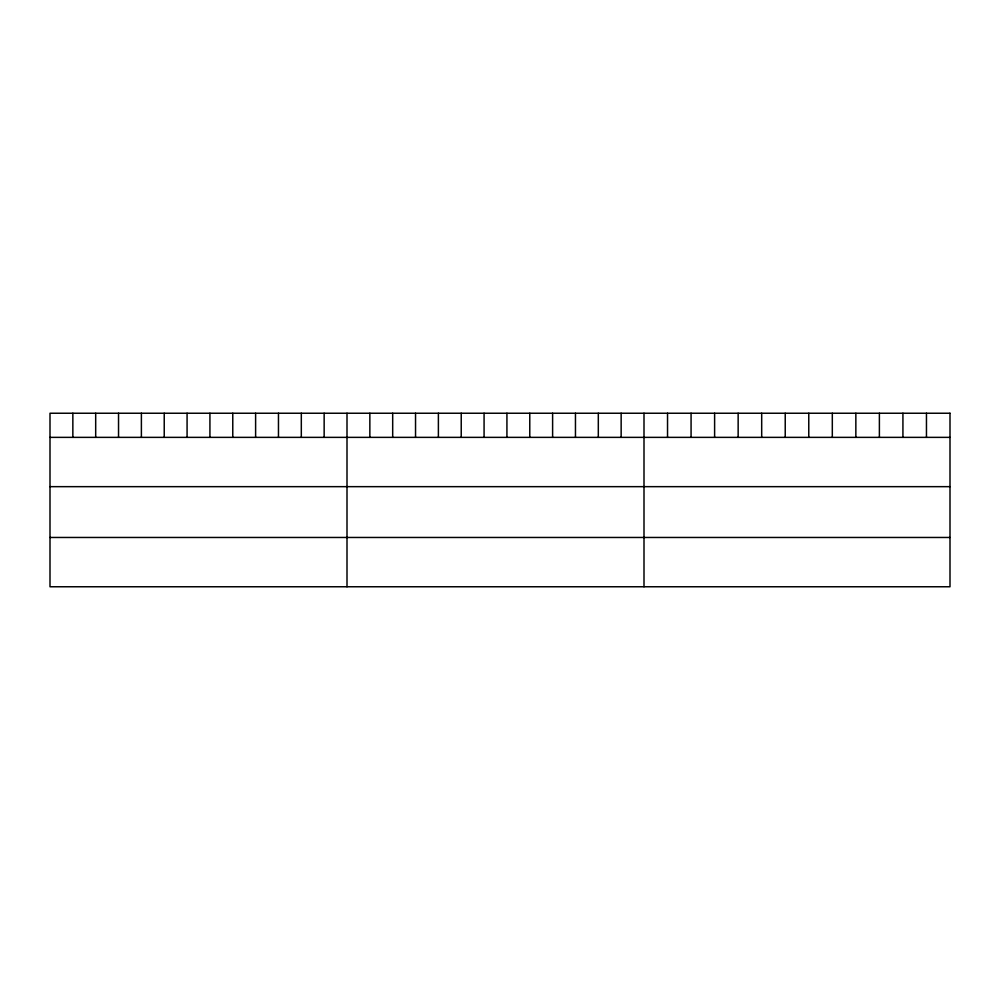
<?xml version="1.0" encoding="UTF-8"?>
<svg xmlns="http://www.w3.org/2000/svg" width="1000" height="1000" viewBox="0 0 1000 1000"><rect width="100%" height="100%" fill="white"/><g stroke="black" fill="none" stroke-linecap="round" stroke-linejoin="round"><path stroke-width="1.5" d="M50 437.362L950 437.362M50 486.662L950 486.662M50 537.463L950 537.463M926.462 413.237L926.462 437.362M902.925 413.237L902.925 437.362M879.388 413.237L879.388 437.362M855.85 413.237L855.85 437.362M832.312 413.237L832.312 437.362M808.775 413.237L808.775 437.362M785.225 413.237L785.225 437.362M761.688 413.237L761.688 437.362M738.15 413.237L738.15 437.362M714.613 413.237L714.613 437.362M691.075 413.237L691.075 437.362M667.537 413.237L667.537 437.362M644 413.237L644 586.763M621.15 413.237L621.15 437.362M598.312 413.237L598.312 437.362M575.462 413.237L575.462 437.362M552.612 413.237L552.612 437.362M529.775 413.237L529.775 437.362M506.925 413.237L506.925 437.362M484.075 413.237L484.075 437.362M461.225 413.237L461.225 437.362M438.387 413.237L438.387 437.362M415.538 413.237L415.538 437.362M392.688 413.237L392.688 437.362M369.85 413.237L369.85 437.362M347 413.237L347 586.763M324.15 413.237L324.15 437.362M301.312 413.237L301.312 437.362M278.463 413.237L278.463 437.362M255.613 413.237L255.613 437.362M232.775 413.237L232.775 437.362M209.925 413.237L209.925 437.362M187.075 413.237L187.075 437.362M164.225 413.237L164.225 437.362M141.387 413.237L141.387 437.362M118.537 413.237L118.537 437.362M95.688 413.237L95.688 437.362M72.85 413.237L72.85 437.362M950 413.237L50 413.237L50 586.763L950 586.763L950 413.237"/></g></svg>
